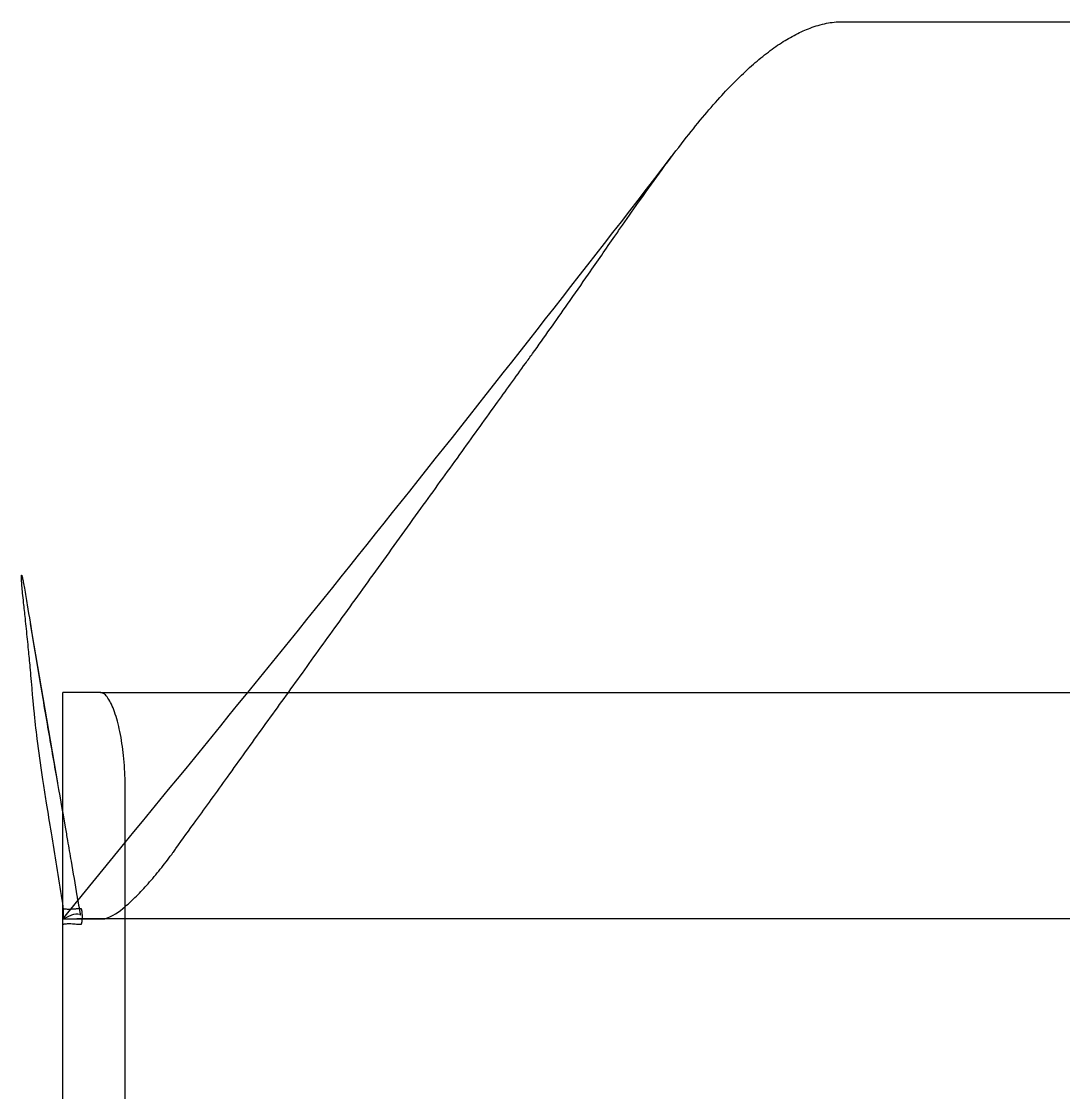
# Model space of a CAD drawing. Header units: millimetres. Extents: x 0 to 1863, y -681 to 0.
# Drawn here: x 1658.1 to 1723.3, y -66.9 to 0 of the extents above; entities that cross this region are included whole.
import ezdxf

# ---------------------------------------------------------------- set-up
doc = ezdxf.new("R2010")
doc.units = ezdxf.units.MM
doc.header["$MEASUREMENT"] = 0
doc.layers.add('Make2D$hidden$lines', color=7, linetype='Continuous', true_color=0xffffff)
doc.layers.add('Make2D$visible$lines', color=178, linetype='Continuous', true_color=0x000000)

msp = doc.modelspace()

# ---------------------------------------------------------------- linework, layer by layer
at = {"layer": 'Make2D$hidden$lines'}
for p, q in [((1672.217, -41.919), (1760.681, -41.919)), ((1660.678, -55.086), (1660.678, -49.461)), ((1660.717, -56.02), (1664.582, -51.294)), ((1664.582, -56.068), (1661.56, -56.068))]:
    msp.add_line(p, q, dxfattribs=at)
msp.add_lwpolyline([(1660.711, -56.068), (1661.063, -55.891, -0.020568), (1661.254, -55.815, -0.212533), (1661.737, -55.78), (1661.795, -55.83)], format="xyb", dxfattribs=at)
for centre, radius, start, end in [((1662.192, -52.794), 3.461, 288.80766, 313.68531), ((136.742, 1193.111), 1970.489, 320.658326, 320.65891), ((-738.421, -390.803), 2422.371, 7.942811, 7.943286)]:
    msp.add_arc(centre, radius, start, end, dxfattribs=at)
at = {"layer": 'Make2D$visible$lines'}
for p, q in [((1658.651, -37.623), (1660.347, -47.571)), ((1660.678, -49.461), (1660.678, -41.919)), ((1663.043, -41.919), (1672.217, -41.919)), ((1660.678, -70.14), (1660.678, -55.086)), ((1660.678, -56.068), (1663.308, -56.069)), ((1661.794, -55.823), (1661.795, -55.83)), ((1753.353, -56.061), (1664.582, -56.068))]:
    msp.add_line(p, q, dxfattribs=at)
for centre, radius, start, end in [((365.58, 1019.366), 1683.366, 320.504039, 322.37022), ((126.461, 1201.539), 1983.784, 320.658911, 320.660112)]:
    msp.add_arc(centre, radius, start, end, dxfattribs=at)
for points, knots in [([(1664.582, -55.296), (1664.824, -55.091), (1665.316, -54.63), (1666.047, -53.852), (1666.782, -52.978), (1667.296, -52.305), (1667.617, -51.863), (1668.122, -51.161), (1668.913, -50.064), (1669.987, -48.577), (1671.401, -46.619), (1673.247, -44.052), (1675.537, -40.883), (1677.924, -37.566), (1680.446, -34.074), (1682.998, -30.527), (1685.449, -27.134), (1687.627, -24.106), (1689.148, -22.001), (1690.653, -19.915), (1691.965, -18.051), (1693.675, -15.604), (1694.815, -13.954), (1695.902, -12.39), (1697.326, -10.369), (1698.967, -8.105), (1700.649, -6.011), (1702.018, -4.427), (1703.345, -3.077), (1704.667, -1.972), (1705.59, -1.313), (1706.504, -0.777), (1707.442, -0.354), (1708.405, -0.068), (1709.092, 0.009), (1709.5, 0.008), (1709.921, 0.008), (1713.251, 0.009), (1721.794, 0.011), (1738.381, 0.014), (1753.337, 0.016), (1766.283, 0.018), (1773.132, 0.019), (1779.426, 0.02), (1783.747, 0.021), (1787.159, 0.021), (1790.649, 0.023), (1793.573, 0.021), (1795.663, 0.024), (1797.379, 0.022), (1798.857, 0.024), (1800.156, 0.023), (1801.331, 0.024), (1802.288, 0.024), (1803.245, 0.025), (1804.706, 0.025), (1806.425, 0.025), (1808.26, 0.027), (1809.398, 0.026), (1810.114, 0.025), (1810.442, 0.027), (1810.801, 0.026), (1811.222, 0.026), (1811.62, 0.027), (1811.9, 0.027), (1812.296, 0.023), (1812.8, -0.038), (1813.447, -0.198), (1813.984, -0.38), (1814.538, -0.618), (1815.083, -0.898), (1815.642, -1.23), (1816.2, -1.605), (1816.782, -2.04), (1817.36, -2.516), (1817.96, -3.053), (1818.779, -3.843), (1819.85, -4.987), (1821.147, -6.525), (1822.552, -8.333), (1823.973, -10.273), (1825.136, -11.918), (1826.426, -13.772), (1827.694, -15.606), (1829.43, -18.088), (1830.621, -19.775), (1831.516, -21.022), (1832.27, -22.069), (1834.015, -24.492), (1836.762, -28.293), (1839.936, -32.703), (1843.384, -37.473), (1846.607, -41.955), (1849.845, -46.437), (1852.055, -49.506), (1853.371, -51.331), (1853.755, -51.863), (1854.288, -52.595), (1855.04, -53.539), (1856.046, -54.61), (1856.535, -55.068), (1856.779, -55.276)], [0, 0, 0, 0, 0.95231, 2.019897, 3.200368, 4.378684, 4.558615, 4.8385, 6.974754, 8.614739, 10.341038, 14.219702, 18.100832, 22.071376, 26.479314, 31.022315, 35.182051, 39.03558, 42.211101, 42.972592, 46.754057, 49.04801, 51.928994, 52.772177, 54.761634, 59.344393, 61.159962, 62.818193, 65.623734, 66.831798, 67.980247, 69.026469, 70.007105, 71.062397, 72.028698, 72.072909, 72.284703, 73.291738, 82.061975, 97.915519, 123.052659, 126.930054, 136.751705, 143.601259, 145.812717, 149.713677, 153.838183, 156.280344, 158.488175, 160.107359, 161.42699, 162.924411, 164.004064, 164.9505, 165.795203, 166.87589, 169.332819, 170.954052, 172.380061, 172.74646, 173.102769, 173.363785, 173.821824, 174.366162, 174.557038, 174.663087, 175.553814, 176.073546, 176.663323, 177.252847, 177.880646, 178.500756, 179.203011, 179.895986, 180.679296, 181.447954, 182.311322, 184.093054, 186.14938, 188.345514, 190.959514, 193.363939, 194.388575, 197.735782, 200.052119, 203.474791, 203.930314, 204.657448, 207.345765, 212.889488, 218.725414, 223.647192, 230.544876, 235.286616, 240.236993, 241.889108, 242.037523, 242.205744, 244.605629, 245.652524, 246.614262, 246.614262, 246.614262, 246.614262]), ([(1660.708, -56.049), (1660.715, -56.031), (1660.725, -55.984), (1660.737, -55.858), (1660.734, -55.644), (1660.715, -55.393), (1660.69, -55.173), (1660.669, -55.013), (1660.426, -53.524), (1660.091, -51.465), (1659.71, -49.084), (1659.526, -47.93), (1659.313, -46.592), (1659.099, -45.032), (1658.913, -43.349), (1658.819, -42.358), (1658.76, -41.686), (1658.71, -41.073), (1658.632, -40.206), (1658.535, -39.176), (1658.432, -38.161), (1658.328, -37.182), (1658.243, -36.437), (1658.172, -35.754), (1658.129, -35.277), (1658.103, -34.925), (1658.093, -34.709), (1658.094, -34.613), (1658.098, -34.588), (1658.101, -34.58), (1658.106, -34.578), (1658.11, -34.582), (1658.118, -34.597), (1658.137, -34.656), (1658.167, -34.795), (1658.217, -35.053), (1658.316, -35.61), (1658.517, -36.817), (1658.861, -38.883), (1659.173, -40.76), (1659.464, -42.513), (1659.782, -44.385), (1660.271, -47.142), (1660.699, -49.572), (1661.001, -51.326), (1661.248, -52.756), (1661.449, -53.94), (1661.587, -54.758), (1661.637, -55.049), (1661.698, -55.383), (1661.757, -55.671), (1661.781, -55.776), (1661.79, -55.811), (1661.794, -55.823)], [0, 0, 0, 0, 0.05627, 0.143349, 0.379357, 0.698855, 0.899182, 1.043084, 1.18055, 5.427865, 7.301135, 8.412347, 8.936063, 11.363227, 13.13808, 14.012813, 14.349451, 15.163873, 15.858107, 16.960367, 18.266186, 18.918875, 19.915835, 20.513367, 20.981, 21.351049, 21.574072, 21.626892, 21.641624, 21.649439, 21.650312, 21.655435, 21.66482, 21.700223, 21.842607, 22.089775, 22.488558, 23.541333, 25.760488, 28.770908, 29.250785, 31.091403, 34.466919, 37.651702, 38.491235, 39.806857, 42.00613, 42.092867, 42.295454, 42.894419, 43.109798, 43.178842, 43.217166, 43.217166, 43.217166, 43.217166]), ([(1760.681, -267.784), (1754.052, -267.783), (1741.951, -267.773), (1725.562, -267.734), (1712.616, -267.666), (1702.588, -267.569), (1695.783, -267.452), (1691.23, -267.328), (1687.672, -267.202), (1683.945, -267.016), (1680.139, -266.704), (1677.042, -266.291), (1674.824, -265.81), (1673.296, -265.339), (1672.284, -264.952), (1671.354, -264.516), (1670.163, -263.835), (1668.779, -262.794), (1667.296, -261.239), (1666.014, -259.389), (1664.791, -256.987), (1663.925, -254.545), (1663.281, -252.151), (1662.84, -250.136), (1662.442, -247.896), (1661.959, -244.49), (1661.491, -239.633), (1661.111, -232.976), (1660.865, -224.87), (1660.757, -216.869), (1660.703, -209.076), (1660.679, -201.179), (1660.675, -191.182), (1660.694, -178.667), (1660.732, -164.469), (1660.786, -150.047), (1660.849, -137.144), (1660.906, -128.169), (1660.952, -122.664), (1660.989, -119.266), (1661.039, -116.139), (1661.13, -113.249), (1661.255, -111.158), (1661.434, -109.534), (1661.686, -108.217), (1662.041, -107.104), (1662.507, -106.176), (1663.006, -105.474), (1663.404, -105.021), (1663.688, -104.731), (1663.841, -104.585), (1663.934, -104.5), (1663.956, -104.477), (1663.984, -104.446), (1664.025, -104.395), (1664.075, -104.319), (1664.122, -104.237), (1664.17, -104.139), (1664.235, -103.988), (1664.306, -103.782), (1664.376, -103.529), (1664.454, -103.176), (1664.527, -102.695), (1664.572, -102.146), (1664.582, -101.765), (1664.582, -98.25), (1664.582, -80.363), (1664.582, -62.49), (1664.583, -47.808), (1664.576, -47.105), (1664.505, -45.904), (1664.32, -44.636), (1664.108, -43.726), (1663.932, -43.151), (1663.739, -42.668), (1663.561, -42.337), (1663.405, -42.133), (1663.294, -42.025), (1663.182, -41.951), (1663.087, -41.921), (1663.032, -41.919), (1662.237, -41.919), (1661.457, -41.919), (1660.678, -41.919)], [0, 0, 0, 0, 19.887984, 36.302676, 49.165408, 58.727454, 66.386917, 69.583189, 72.392622, 77.067624, 80.777764, 83.845626, 86.437337, 87.576874, 88.640337, 89.684892, 90.656326, 92.755235, 94.86098, 97.08072, 99.48913, 102.931031, 104.838292, 106.925679, 109.116973, 111.662568, 117.244752, 123.752242, 131.661175, 141.573143, 147.75763, 155.040436, 165.265159, 177.747859, 192.585506, 207.860279, 221.014074, 231.294649, 234.785968, 237.527931, 241.489447, 244.168634, 246.200842, 247.77268, 249.069778, 250.219405, 251.267733, 252.174615, 252.796603, 253.074869, 253.392208, 253.431084, 253.454343, 253.487541, 253.555788, 253.652332, 253.759424, 253.839022, 253.980122, 254.253335, 254.490147, 254.768748, 255.335211, 255.949499, 256.421912, 256.476404, 266.495531, 310.081268, 310.097813, 310.539311, 312.19091, 313.704958, 314.379955, 314.992694, 315.505095, 315.940782, 316.117472, 316.272468, 316.404266, 316.517816, 316.565604, 316.569253, 318.904733, 318.904733, 318.904733, 318.904733]), ([(1660.7, -55.419), (1660.697, -55.436), (1660.695, -55.478), (1660.691, -55.639), (1660.69, -55.913), (1660.691, -56.188), (1660.694, -56.354), (1660.697, -56.401), (1660.698, -56.414), (1660.699, -56.418), (1660.699, -56.419), (1660.701, -56.419), (1660.705, -56.419), (1660.713, -56.418), (1660.754, -56.411), (1660.811, -56.399), (1660.912, -56.385), (1661.034, -56.38), (1661.203, -56.386), (1661.418, -56.402), (1661.617, -56.416), (1661.757, -56.419), (1661.804, -56.419), (1661.815, -56.418), (1661.821, -56.411), (1661.828, -56.403), (1661.834, -56.388), (1661.841, -56.371), (1661.85, -56.339), (1661.86, -56.295), (1661.869, -56.234), (1661.877, -56.164), (1661.885, -56.054), (1661.888, -55.91), (1661.883, -55.745), (1661.87, -55.601), (1661.853, -55.507), (1661.838, -55.46), (1661.832, -55.444), (1661.825, -55.433), (1661.818, -55.424), (1661.812, -55.42), (1661.803, -55.419), (1661.745, -55.42), (1661.668, -55.421), (1661.571, -55.427), (1661.425, -55.435), (1661.246, -55.451), (1661.039, -55.459), (1660.915, -55.454), (1660.811, -55.44), (1660.75, -55.426), (1660.708, -55.419), (1660.7, -55.419)], [0, 0, 0, 0, 0.026455, 0.126631, 0.485302, 0.848787, 0.95436, 0.983932, 0.991109, 0.993485, 0.99469, 0.995082, 0.998174, 1.005423, 1.020973, 1.123825, 1.181123, 1.326345, 1.491273, 1.688376, 1.974564, 2.090714, 2.107824, 2.115038, 2.12405, 2.132584, 2.150605, 2.168581, 2.189557, 2.25152, 2.30297, 2.374487, 2.464089, 2.635457, 2.805828, 2.959239, 3.071738, 3.091503, 3.108089, 3.121524, 3.131984, 3.140484, 3.144792, 3.157226, 3.315007, 3.37727, 3.44929, 3.755273, 3.917276, 4.070297, 4.127638, 4.233508, 4.256866, 4.256866, 4.256866, 4.256866])]:
    msp.add_open_spline(points, degree=3, knots=knots, dxfattribs=at)

doc.saveas('drawing.dxf')
